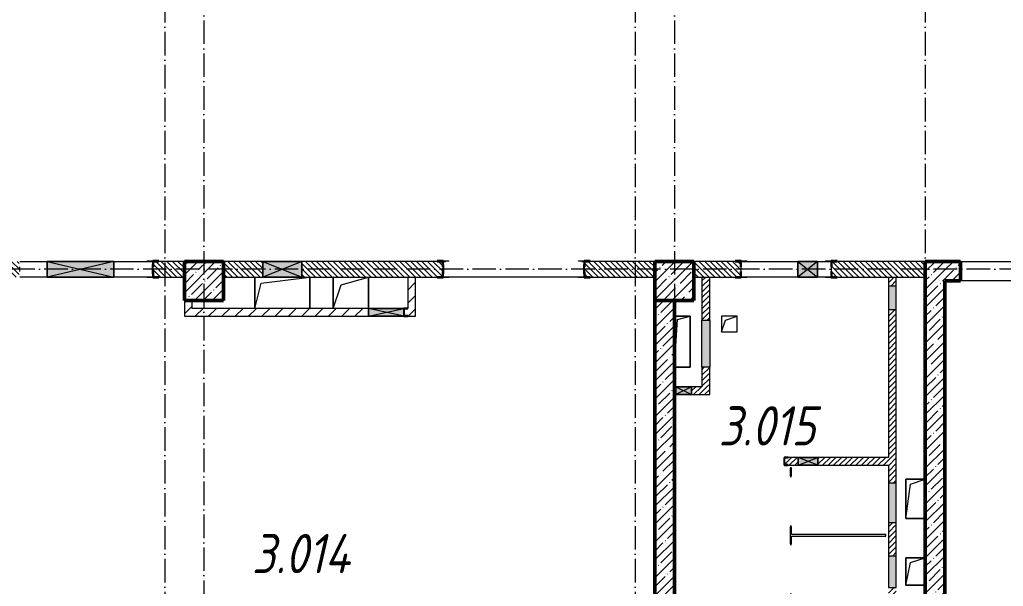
# Model space of a CAD drawing. Header units: millimetres. Extents: x -213536 to 1564669, y -45299 to 942238.
# Drawn here: x 197579 to 210124, y 518052 to 525279 of the extents above; entities that cross this region are included whole.
import ezdxf

# ---------------------------------------------------------------- set-up
doc = ezdxf.new("R2010")
doc.units = ezdxf.units.MM
doc.linetypes.add('50_200_ШТРИХ_1Т_ш5_п1_п1_', pattern=[700, 500, -100, 0, -100])
for name, color, linetype, lineweight in [('A-DETL-GENF-OTLN', 7, 'Continuous', 9), ('A-DOOR-OPNG-MCUT', 7, 'Continuous', 35), ('A-FLOR-____-OTLN', 7, 'Continuous', 9), ('A-GENM-____-MCUT', 7, 'Continuous', 25), ('A-GENM-____-OTLN', 7, 'Continuous', 9), ('A-GENM-____-OTLN-1', 7, 'Continuous', 25), ('A-GLAZ-____-OTLN', 7, 'Continuous', 9), ('A-WALL-____-MCUT', 7, 'Continuous', 13), ('A-WALL-____-MCUT-2', 7, 'Continuous', 50), ('A-WALL-____-OTLN', 7, 'Continuous', 9), ('A-WALL-____-PATT-1', 7, 'Continuous', 9), ('A-WALL-FNSH-MCUT-1', 7, 'Continuous', 9), ('I-WALL-____-OTLN', 7, 'Continuous', 9), ('S-COLS-____-MCUT', 7, 'Continuous', 50), ('S-COLS-____-OTLN', 7, 'Continuous', 9), ('S-GRID-____-OTLN-1', 7, '50_200_ШТРИХ_1Т_ш5_п1_п1_', 9), ('Марки помещений', 7, 'Continuous', 9)]:
    doc.layers.add(name, color=color, linetype=linetype, lineweight=lineweight)
doc.layers.add('A-DOOR-____-OTLN-1', color=7, linetype='Continuous', lineweight=9, true_color=0xffffff)
doc.styles.add('ISOCPEUR_I_2', font='isocpeui.ttf', dxfattribs={"width": 0.85, "height": 2.3})
pattern_1 = [(45, (142429.06, 459015.94), (-114.04925, 114.04925), []), (45, (142543.1, 459015.94), (-114.04925, 114.04925), [201.612, -40.322, 3.353, -36.97])]
pattern_2 = [(45, (142429.057, 459015.94), (-35.35534, 35.35534), [])]
pattern_3 = [(45, (142429.06, 459015.94), (-84.85281, 84.85281), [])]
pattern_4 = [(135, (142429.057, 459015.94), (-35.35534, -35.35534), [])]

# ---------------------------------------------------------------- blocks, each defined once
blk = doc.blocks.new('BSC_Колонна _Прямоугольная - 500х500-V21-АР1_План отверстий 3 этажа в осях 1-64_Ю-ЯЯ')
at = {"layer": 'S-COLS-____-OTLN'}
h = blk.add_hatch(dxfattribs=at)
h.set_pattern_fill('FP_28', color=256, style=0, pattern_type=2)
h.set_pattern_definition([(45, (-63500, -62931.04), (-114.04925, 114.04925), []), (45, (-63385.95, -62931.04), (-114.04925, 114.04925), [201.613, -40.323, 3.353, -36.97])])
h.paths.add_polyline_path([(-250, -250), (250, -250), (250, 250), (-250, 250)], flags=0)
at = {"layer": 'S-COLS-____-MCUT'}
for p, q in [((250, 250), (-250, 250)), ((-250, 250), (-250, -250)), ((250, -250), (250, 250)), ((-250, -250), (250, -250))]:
    blk.add_line(p, q, dxfattribs=at)
blk = doc.blocks.new('BSC_Колонна _Прямоугольная - 500х500-V63-АР1_План отверстий 3 этажа в осях 1-64_Ю-ЯЯ')
at = {"layer": 'S-COLS-____-OTLN'}
h = blk.add_hatch(dxfattribs=at)
h.set_pattern_fill('FP_71', color=256, style=0, pattern_type=2)
h.set_pattern_definition([(45, (-57500, -62931.04), (-114.04925, 114.04925), []), (45, (-57385.95, -62931.04), (-114.04925, 114.04925), [201.613, -40.323, 3.353, -36.97])])
h.paths.add_polyline_path([(-250, -250), (250, -250), (250, 250), (-250, 250)], flags=0)
at = {"layer": 'S-COLS-____-MCUT'}
for p, q in [((250, 250), (-250, 250)), ((-250, 250), (-250, -250)), ((250, -250), (250, 250)), ((-250, -250), (250, -250))]:
    blk.add_line(p, q, dxfattribs=at)
blk = doc.blocks.new('DOR_ДУ_распашная__1Ст_Прямоугольная_ШЕР - Вн_650х2100h_Кабинки С_у-18405741-АР1_План отверстий 3 этажа в осях 1-64_Ю-ЯЯ')
at = {"layer": 'A-DOOR-OPNG-MCUT'}
for p, q in [((-325, -10), (-325, 10)), ((325, 10), (325, -10))]:
    blk.add_line(p, q, dxfattribs=at)
blk = doc.blocks.new('154_Стойка_СКБ_Уголок - СМ-2180_200-28268025-АР1_План отверстий 3 этажа в осях 1-64_Ю-ЯЯ')
at = {"layer": 'A-GENM-____-MCUT'}
for p, q in [((125, 156), (125, 81)), ((200, 156), (125, 156)), ((131, 81), (131, 150)), ((131, 150), (200, 150)), ((200, 150), (200, 156)), ((125, 81), (131, 81)), ((131, 19), (125, 19)), ((125, 19), (125, -56)), ((131, -50), (131, 19)), ((125, -56), (200, -56)), ((200, -50), (131, -50)), ((200, -56), (200, -50))]:
    blk.add_line(p, q, dxfattribs=at)
blk = doc.blocks.new('Стойка_Влож_Уголок_Опорный - Уголок-28213941-АР1_План отверстий 3 этажа в осях 1-64_Ю-ЯЯ')
at = {"layer": 'A-GENM-____-OTLN'}
for p, q in [((-212, -6), (-212, 0)), ((0, 0), (0, -6)), ((-212, -75), (-212, -6)), ((-212, -6), (-206, -6)), ((-212, -75), (-206, -75)), ((-6, -6), (0, -6)), ((-6, -75), (0, -75)), ((0, -6), (0, -75))]:
    blk.add_line(p, q, dxfattribs=at)
blk = doc.blocks.new('154_Стойка_СКБ_Уголок - СМ-2480_200-28346303-АР1_План отверстий 3 этажа в осях 1-64_Ю-ЯЯ')
at = {"layer": 'A-GENM-____-MCUT'}
for p, q in [((125, 156), (125, 81)), ((200, 156), (125, 156)), ((131, 81), (131, 150)), ((131, 150), (200, 150)), ((200, 150), (200, 156)), ((125, 81), (131, 81)), ((131, 19), (125, 19)), ((125, 19), (125, -56)), ((131, -50), (131, 19)), ((125, -56), (200, -56)), ((200, -50), (131, -50)), ((200, -56), (200, -50))]:
    blk.add_line(p, q, dxfattribs=at)
blk = doc.blocks.new('Стойка_Влож_Полоса боковая - Полоса-V164-АР1_План отверстий 3 этажа в осях 1-64_Ю-ЯЯ')
at = {"layer": 'A-GENM-____-OTLN'}
for p, q in [((-5, 60), (0, 60)), ((-5, -60), (-5, 60)), ((0, 31), (0, -31)), ((0, -60), (-5, -60))]:
    blk.add_line(p, q, dxfattribs=at)
blk = doc.blocks.new('154_Фахверк_СКБ_Швеллер - Тип_100_3960-28331862-АР1_План отверстий 3 этажа в осях 1-64_Ю-ЯЯ')
at = {"layer": 'A-GENM-____-MCUT'}
for p, q in [((175, 50), (125, 50)), ((125, 50), (125, -50)), ((128, 47), (175, 47)), ((128, -47), (128, 47)), ((175, 47), (175, 50)), ((125, -50), (175, -50)), ((175, -47), (128, -47)), ((175, -50), (175, -47))]:
    blk.add_line(p, q, dxfattribs=at)
blk = doc.blocks.new('AR_Отверстие Ниша - Лючок-32402909-АР1_План отверстий 3 этажа в осях 1-64_Ю-ЯЯ')
at = {"layer": 'A-GLAZ-____-OTLN'}
blk.add_hatch(color=256, dxfattribs=at).paths.add_polyline_path([(150, -50), (150, 50), (-150, 50), (-150, -50)], flags=0)
for p, q in [((150, 50), (-150, 50)), ((-150, 50), (-150, -50)), ((150, -50), (150, 50)), ((-150, -50), (150, -50))]:
    blk.add_line(p, q, dxfattribs=at)
blk = doc.blocks.new('AR_Отверстие Ниша - Лючок-32402882-АР1_План отверстий 3 этажа в осях 1-64_Ю-ЯЯ')
at = {"layer": 'A-GLAZ-____-OTLN'}
blk.add_hatch(color=256, dxfattribs=at).paths.add_polyline_path([(250, -50), (250, 50), (-250, 50), (-250, -50)], flags=0)
for p, q in [((250, 50), (-250, 50)), ((-250, 50), (-250, -50)), ((250, -50), (250, 50)), ((-250, -50), (250, -50))]:
    blk.add_line(p, q, dxfattribs=at)
blk = doc.blocks.new('AR_Отверстие Ниша - Лючок-32402858-АР1_План отверстий 3 этажа в осях 1-64_Ю-ЯЯ')
at = {"layer": 'A-GLAZ-____-OTLN'}
blk.add_hatch(color=256, dxfattribs=at).paths.add_polyline_path([(200, -50), (200, 50), (-200, 50), (-200, -50)], flags=0)
for p, q in [((200, 50), (-200, 50)), ((-200, 50), (-200, -50)), ((200, -50), (200, 50)), ((-200, -50), (200, -50))]:
    blk.add_line(p, q, dxfattribs=at)
blk = doc.blocks.new('AR_Отверстие Ниша - Лючок-32403432-АР1_План отверстий 3 этажа в осях 1-64_Ю-ЯЯ')
at = {"layer": 'A-GLAZ-____-OTLN'}
blk.add_hatch(color=256, dxfattribs=at).paths.add_polyline_path([(300, 50), (-300, 50), (-300, -50), (300, -50)], flags=0)
for p, q in [((-300, 50), (300, 50)), ((-300, -50), (-300, 50)), ((300, 50), (300, -50)), ((300, -50), (-300, -50))]:
    blk.add_line(p, q, dxfattribs=at)
blk = doc.blocks.new('AR_Отверстие прямоугольное _в стене_ - AR_Отверстие прямоугольное _в стене__ВК-32403462-АР1_План отверстий 3 этажа в осях 1-64_Ю-ЯЯ')
at = {"layer": 'A-GLAZ-____-OTLN'}
blk.add_hatch(color=256, dxfattribs=at).paths.add_polyline_path([(-100, -50), (100, -50), (100, 50), (-100, 50)], flags=0)
at = {"layer": 'A-DETL-GENF-OTLN'}
for p, q in [((-100, -50), (-100, 50)), ((-100, 50), (100, 50)), ((100, 50), (-100, -50)), ((-100, 50), (100, -50)), ((100, 50), (-100, 50)), ((-100, 50), (-100, -50)), ((100, 50), (100, -50)), ((100, -50), (100, 50)), ((100, -50), (-100, -50)), ((-100, -50), (100, -50))]:
    blk.add_line(p, q, dxfattribs=at)
blk = doc.blocks.new('AR_Отверстие прямоугольное _в плите_ - AR_Отверстие прямоугольное _в плите_-30459243-АР1_План отверстий 3 этажа в осях 1-64_Ю-ЯЯ')
at = {"layer": 'A-GENM-____-OTLN'}
for p, q in [((125, 175), (-125, 175)), ((-125, 175), (-125, -175)), ((-63, 112), (125, 175)), ((-125, -175), (-63, 112)), ((-125, -175), (125, -175))]:
    blk.add_line(p, q, dxfattribs=at)
blk = doc.blocks.new('AR_Отверстие прямоугольное _в плите_ - AR_Отверстие прямоугольное _в плите_-30459207-АР1_План отверстий 3 этажа в осях 1-64_Ю-ЯЯ')
at = {"layer": 'A-GENM-____-OTLN'}
for p, q in [((100, 100), (-100, 100)), ((-100, 100), (-100, -100)), ((-100, -100), (-50, 50)), ((-50, 50), (100, 100)), ((100, -100), (100, 100)), ((-100, -100), (100, -100))]:
    blk.add_line(p, q, dxfattribs=at)
blk = doc.blocks.new('AR_Отверстие прямоугольное _в плите_ - AR_Отверстие прямоугольное _в плите_-30459229-АР1_План отверстий 3 этажа в осях 1-64_Ю-ЯЯ')
at = {"layer": 'A-GENM-____-OTLN'}
for p, q in [((125, 250), (-125, 250)), ((-125, 250), (-125, -250)), ((-125, -250), (-63, 188)), ((-63, 188), (125, 250)), ((-125, -250), (125, -250))]:
    blk.add_line(p, q, dxfattribs=at)
blk = doc.blocks.new('AR_Отверстие прямоугольное _в плите_ - AR_Отверстие прямоугольное _в плите_-30459250-АР1_План отверстий 3 этажа в осях 1-64_Ю-ЯЯ')
at = {"layer": 'A-GENM-____-OTLN'}
for p, q in [((100, 325), (-100, 325)), ((-100, -325), (-60, 285)), ((-60, 285), (100, 325)), ((100, -325), (100, 325)), ((-100, -325), (100, -325))]:
    blk.add_line(p, q, dxfattribs=at)
blk = doc.blocks.new('AR_Отверстие прямоугольное _в плите_ - AR_Отверстие прямоугольное _в плите_-V188-АР1_План отверстий 3 этажа в осях 1-64_Ю-ЯЯ')
at = {"layer": 'A-GENM-____-OTLN'}
for p, q in [((-350, 200), (-350, -200)), ((-270, 120), (350, 200)), ((350, -200), (350, 200)), ((-350, -200), (-270, 120))]:
    blk.add_line(p, q, dxfattribs=at)
blk = doc.blocks.new('AR_Отверстие прямоугольное _в плите_ - AR_Отверстие прямоугольное _в плите_-30552855-АР1_План отверстий 3 этажа в осях 1-64_Ю-ЯЯ')
at = {"layer": 'A-GENM-____-OTLN'}
for p, q in [((-225, 200), (-225, -200)), ((-125, 100), (225, 200)), ((225, -200), (225, 200)), ((-225, -200), (-125, 100))]:
    blk.add_line(p, q, dxfattribs=at)
blk = doc.blocks.new('AR_Отверстие прямоугольное _в стене__БезПР - AR_Отверстие прямоугольное _в стене__БезПР-36899195-АР1_План отверстий 3 этажа в осях 1-64_Ю-ЯЯ')
at = {"layer": 'A-GLAZ-____-OTLN'}
blk.add_hatch(color=256, dxfattribs=at).paths.add_polyline_path([(-250, -100), (250, -100), (250, 100), (-250, 100)], flags=0)
at = {"layer": 'A-DETL-GENF-OTLN'}
for p, q in [((-250, -100), (-250, 100)), ((-250, 100), (250, 100)), ((250, 100), (-250, -100)), ((-250, 100), (250, -100)), ((250, 100), (-250, 100)), ((-250, 100), (-250, -100)), ((250, 100), (250, -100)), ((250, -100), (250, 100)), ((250, -100), (-250, -100)), ((-250, -100), (250, -100))]:
    blk.add_line(p, q, dxfattribs=at)
at = {"layer": 'A-GLAZ-____-OTLN'}
blk.add_line((250, 100), (-250, 100), dxfattribs=at)
blk = doc.blocks.new('AR_Отверстие прямоугольное _в стене__БезПР - AR_Отверстие прямоугольное _в стене__БезПР-36428202-АР1_План отверстий 3 этажа в осях 1-64_Ю-ЯЯ')
at = {"layer": 'A-GLAZ-____-OTLN'}
blk.add_hatch(color=256, dxfattribs=at).paths.add_polyline_path([(125, 50), (-125, 50), (-125, -50), (125, -50)], flags=0)
at = {"layer": 'A-DETL-GENF-OTLN'}
for p, q in [((-125, -50), (-125, 50)), ((-125, 50), (125, 50)), ((125, 50), (-125, -50)), ((-125, 50), (125, -50)), ((125, 50), (-125, 50)), ((-125, 50), (-125, -50)), ((125, 50), (125, -50)), ((125, -50), (125, 50)), ((125, -50), (-125, -50)), ((-125, -50), (125, -50))]:
    blk.add_line(p, q, dxfattribs=at)
blk = doc.blocks.new('AR_Отверстие прямоугольное _в стене_ - AR_Отверстие прямоугольное _в стене__ОВ-36928954-АР1_План отверстий 3 этажа в осях 1-64_Ю-ЯЯ')
at = {"layer": 'A-GLAZ-____-OTLN'}
blk.add_hatch(color=256, dxfattribs=at).paths.add_polyline_path([(-225, 50), (-225, -50), (225, -50), (225, 50)], flags=0)
at = {"layer": 'A-DETL-GENF-OTLN'}
for p, q in [((-225, 50), (225, 50)), ((225, 50), (-225, -50)), ((-225, 50), (225, -50)), ((225, 50), (-225, 50)), ((225, 50), (225, -50)), ((225, -50), (225, 50)), ((225, -50), (-225, -50)), ((-225, -50), (225, -50))]:
    blk.add_line(p, q, dxfattribs=at)
blk = doc.blocks.new('AR_Отверстие прямоугольное _в стене_ - AR_Отверстие прямоугольное _в стене__ОВ-36927705-АР1_План отверстий 3 этажа в осях 1-64_Ю-ЯЯ')
at = {"layer": 'A-GLAZ-____-OTLN'}
blk.add_hatch(color=256, dxfattribs=at).paths.add_polyline_path([(425, -100), (425, 100), (-425, 100), (-425, -100)], flags=0)
at = {"layer": 'A-DETL-GENF-OTLN'}
for p, q in [((-425, -100), (-425, 100)), ((-425, 100), (425, 100)), ((425, 100), (-425, -100)), ((-425, 100), (425, -100)), ((425, 100), (-425, 100)), ((-425, 100), (-425, -100)), ((425, 100), (425, -100)), ((425, -100), (425, 100)), ((425, -100), (-425, -100)), ((-425, -100), (425, -100))]:
    blk.add_line(p, q, dxfattribs=at)
blk = doc.blocks.new('AR_Отверстие прямоугольное _в стене__БезПР - AR_Отверстие прямоугольное _в стене__БезПР-36427681-АР1_План отверстий 3 этажа в осях 1-64_Ю-ЯЯ')
at = {"layer": 'A-GLAZ-____-OTLN'}
blk.add_hatch(color=256, dxfattribs=at).paths.add_polyline_path([(125, -100), (125, 100), (-125, 100), (-125, -100)], flags=0)
at = {"layer": 'A-DETL-GENF-OTLN'}
for p, q in [((-125, -100), (-125, 100)), ((-125, 100), (125, 100)), ((125, 100), (-125, -100)), ((-125, 100), (125, -100)), ((125, 100), (-125, 100)), ((-125, 100), (-125, -100)), ((125, 100), (125, -100)), ((125, -100), (125, 100)), ((125, -100), (-125, -100)), ((-125, -100), (125, -100))]:
    blk.add_line(p, q, dxfattribs=at)
at = {"layer": 'A-GLAZ-____-OTLN'}
blk.add_line((125, 100), (-125, 100), dxfattribs=at)
blk = doc.blocks.new('154_Фахверк_СКБ_Швеллер - Тип_100_3960_зеркало-36793856-АР1_План отверстий 3 этажа в осях 1-64_Ю-ЯЯ')
at = {"layer": 'A-GENM-____-MCUT'}
for p, q in [((175, 50), (125, 50)), ((125, 50), (125, -50)), ((128, 47), (175, 47)), ((128, -47), (128, 47)), ((175, 47), (175, 50)), ((125, -50), (175, -50)), ((175, -47), (128, -47)), ((175, -50), (175, -47))]:
    blk.add_line(p, q, dxfattribs=at)

msp = doc.modelspace()

# ---------------------------------------------------------------- hatches: boundary and pattern name
at = {"layer": 'A-WALL-____-PATT-1'}
h = msp.add_hatch(dxfattribs=at)
h.set_pattern_fill('FP_9', color=256, style=0, pattern_type=2)
h.set_pattern_definition(pattern_4)
h.paths.add_polyline_path([(199285.1, 521997), (199679.1, 521997), (199679.1, 522197), (199285.1, 522197), (199285.1, 522128), (199279.1, 522128), (199279.1, 522066), (199285.1, 522066), (199285.1, 522037)], flags=0)
h.paths.add_polyline_path([(197206.4, 521997), (197573.1, 521997), (197573.1, 522066), (197579.1, 522066), (197579.1, 522128), (197573.1, 522128), (197573.1, 522197), (197179.1, 522197), (197179.1, 521997)], flags=0)
h = msp.add_hatch(dxfattribs=at)
h.set_pattern_fill('FP_9', color=256, style=0, pattern_type=2)
h.set_pattern_definition(pattern_4)
h.paths.add_polyline_path([(204785.1, 521997), (205679.1, 521997), (205679.1, 522197), (204785.1, 522197), (204785.1, 522128), (204779.1, 522128), (204779.1, 522066), (204785.1, 522066), (204785.1, 521998.3)], flags=0)
h.paths.add_polyline_path([(200179.1, 521997), (200679.1, 521997), (200679.1, 522197), (200179.1, 522197)], flags=0)
h.paths.add_polyline_path([(202973.1, 521997), (202973.1, 522066), (202979.1, 522066), (202979.1, 522128), (202973.1, 522128), (202973.1, 522197), (201179.1, 522197), (201179.1, 521997), (202904.1, 521997)], flags=0)
h = msp.add_hatch(dxfattribs=at)
h.set_pattern_fill('FP_9', color=256, style=0, pattern_type=2)
h.set_pattern_definition(pattern_4)
h.paths.add_polyline_path([(209129.1, 521997), (209129.1, 522197), (207935.1, 522197), (207935.1, 522128), (207929.1, 522128), (207929.1, 522066), (207935.1, 522066), (207935.1, 521997), (208135.1, 521997)], flags=0)
h.paths.add_polyline_path([(206179.1, 521997), (206773.1, 521997), (206773.1, 522066), (206779.1, 522066), (206779.1, 522128), (206773.1, 522128), (206773.1, 522197), (206179.1, 522197)], flags=0)
h = msp.add_hatch(dxfattribs=at)
h.set_pattern_fill('FP_12', color=256, style=0, pattern_type=2)
h.set_pattern_definition(pattern_1)
h.paths.add_polyline_path([(209129.1, 514697), (209379.1, 514697), (209379.1, 522197), (209129.1, 522197), (209129.1, 516239.4)], flags=0)
h = msp.add_hatch(dxfattribs=at)
h.set_pattern_fill('FP_12', color=256, style=0, pattern_type=2)
h.set_pattern_definition(pattern_1)
h.paths.add_polyline_path([(211679.1, 521947), (211679.1, 522197), (211179.1, 522197), (211179.1, 521947)], flags=0)
h.paths.add_polyline_path([(209579.1, 521947), (209578.7, 522197), (209379.1, 522197), (209379.1, 521947), (209578.7, 521947)], flags=0)
h = msp.add_hatch(dxfattribs=at)
h.set_pattern_fill('FP_7', color=256, style=0, pattern_type=2)
h.set_pattern_definition(pattern_3)
h.paths.add_polyline_path([(202529.1, 521597), (202629.1, 521597), (202629.1, 521997), (202529.1, 521997)], flags=0)
h = msp.add_hatch(dxfattribs=at)
h.set_pattern_fill('FP_8', color=256, style=0, pattern_type=2)
h.set_pattern_definition(pattern_2)
h.paths.add_polyline_path([(206279.1, 520597), (206379.1, 520597), (206379.1, 520847), (206279.1, 520847)], flags=0)
h.paths.add_polyline_path([(206379.1, 521447), (206379.1, 521997), (206279.1, 521997), (206279.1, 521447)], flags=0)
h = msp.add_hatch(dxfattribs=at)
h.set_pattern_fill('FP_8', color=256, style=0, pattern_type=2)
h.set_pattern_definition(pattern_2)
h.paths.add_polyline_path([(208659.1, 514447), (208759.1, 514447), (208759.1, 514547), (208659.1, 514547)], flags=0)
h.paths.add_polyline_path([(208751.3, 514847), (208759.1, 514847), (208759.1, 516997), (208756.1, 516997), (208756.1, 517044), (208662.1, 517044), (208662.1, 516997), (208659.1, 516997), (208659.1, 514847)], flags=0)
h.paths.add_polyline_path([(208756.1, 517047), (208759.1, 517047), (208759.1, 518037), (208659.1, 518037), (208659.1, 517047), (208708.6, 517047)], flags=0)
h.paths.add_polyline_path([(208681.6, 518437), (208759.1, 518437), (208759.1, 518867), (208659.1, 518867), (208659.1, 518437)], flags=0)
h.paths.add_polyline_path([(208759.1, 519367), (208759.1, 521582), (208659.1, 521582), (208659.1, 519367), (208663.5, 519367)], flags=0)
h.paths.add_polyline_path([(208759.1, 521882), (208759.1, 521997), (208659.1, 521997), (208659.1, 521882), (208754.3, 521882)], flags=0)
h = msp.add_hatch(dxfattribs=at)
h.set_pattern_fill('FP_7', color=256, style=0, pattern_type=2)
h.set_pattern_definition(pattern_3)
h.paths.add_polyline_path([(199779.1, 521597), (199779.1, 521697), (199679.1, 521697), (199679.1, 521597)], flags=0)
h = msp.add_hatch(dxfattribs=at)
h.set_pattern_fill('FP_12', color=256, style=0, pattern_type=2)
h.set_pattern_definition(pattern_1)
h.paths.add_polyline_path([(205929.1, 514697), (205929.1, 521697), (205679.1, 521697), (205679.1, 514697)], flags=0)
h = msp.add_hatch(dxfattribs=at)
h.set_pattern_fill('FP_7', color=256, style=0, pattern_type=2)
h.set_pattern_definition(pattern_3)
h.paths.add_polyline_path([(202029.1, 521497), (202029.1, 521597), (199679.1, 521597), (199679.1, 521497), (200741.4, 521497)], flags=0)
h.paths.add_polyline_path([(202629.1, 521497), (202629.1, 521597), (202529.1, 521597), (202529.1, 521594), (202482.1, 521594), (202482.1, 521500), (202529.1, 521500), (202529.1, 521497)], flags=0)
h = msp.add_hatch(dxfattribs=at)
h.set_pattern_fill('FP_8', color=256, style=0, pattern_type=2)
h.set_pattern_definition(pattern_2)
h.paths.add_polyline_path([(206379.1, 520497), (206379.1, 520597), (206149.1, 520597), (206149.1, 520497)], flags=0)
h.paths.add_polyline_path([(205929.1, 520497), (205949.1, 520497), (205949.1, 520597), (205929.1, 520597)], flags=0)
h = msp.add_hatch(dxfattribs=at)
h.set_pattern_fill('FP_8', color=256, style=0, pattern_type=2)
h.set_pattern_definition(pattern_2)
h.paths.add_polyline_path([(207379.1, 519597), (207509.1, 519597), (207509.1, 519697), (207379.1, 519697), (207379.1, 519694), (207332.1, 519694), (207332.1, 519600), (207379.1, 519600)], flags=0)
h.paths.add_polyline_path([(207759.1, 519597), (208659.1, 519597), (208659.1, 519697), (207759.1, 519697)], flags=0)

# ---------------------------------------------------------------- linework, layer by layer
at = {"layer": 'A-FLOR-____-OTLN'}
for p, q in [((200579.1, 521597), (200579.1, 521997)), ((201279.1, 521997), (201279.1, 521597)), ((201579.1, 521597), (201579.1, 521997)), ((202029.1, 521997), (202029.1, 521597)), ((205929.1, 521497), (206129.1, 521497)), ((206129.1, 521497), (206129.1, 520847)), ((206129.1, 520847), (205929.1, 520847)), ((208879.1, 519417), (209129.1, 519417)), ((208879.1, 518917), (208879.1, 519417)), ((209129.1, 518917), (208879.1, 518917)), ((208879.1, 518417), (209129.1, 518417)), ((208879.1, 518067), (208879.1, 518417)), ((209129.1, 518067), (208879.1, 518067))]:
    msp.add_line(p, q, dxfattribs=at)
at = {"layer": 'A-WALL-____-MCUT'}
for p, q in [((197579.1, 522066), (197579.1, 522128)), ((199679.1, 522197), (199354.1, 522197)), ((200679.1, 522197), (200179.1, 522197)), ((202904.1, 522197), (201179.1, 522197)), ((205679.1, 522197), (204854.1, 522197)), ((206704.1, 522197), (206179.1, 522197)), ((206779.1, 522066), (206779.1, 522128)), ((207929.1, 522128), (207929.1, 522066)), ((209129.1, 522197), (208004.1, 522197)), ((209129.1, 521997), (209129.1, 522197)), ((199354.1, 521997), (199679.1, 521997)), ((200179.1, 521997), (200679.1, 521997)), ((201179.1, 521997), (202904.1, 521997)), ((204854.1, 521997), (205679.1, 521997)), ((206179.1, 521997), (206704.1, 521997)), ((208004.1, 521997), (209129.1, 521997))]:
    msp.add_line(p, q, dxfattribs=at)
at = {"layer": 'A-WALL-____-MCUT-2'}
for p, q in [((209579.1, 522197), (209129.1, 522197)), ((209129.1, 522197), (209129.1, 514697)), ((209579.1, 521947), (209579.1, 522197)), ((209379.1, 514697), (209379.1, 521947)), ((209379.1, 521947), (209579.1, 521947)), ((205679.1, 521697), (205679.1, 514697)), ((205929.1, 514697), (205929.1, 521697))]:
    msp.add_line(p, q, dxfattribs=at)
at = {"layer": 'A-WALL-____-OTLN'}
for p, q in [((209579.1, 522197), (211179.1, 522197)), ((211179.1, 521947), (209579.1, 521947))]:
    msp.add_line(p, q, dxfattribs=at)
at = {"layer": 'A-WALL-FNSH-MCUT-1'}
for p, q in [((202529.1, 521997), (202529.1, 521597)), ((202629.1, 521497), (202629.1, 521997)), ((206279.1, 521997), (206279.1, 521447)), ((206379.1, 521447), (206379.1, 521997)), ((208659.1, 521997), (208659.1, 521882)), ((208759.1, 521882), (208759.1, 521997)), ((199679.1, 521697), (199679.1, 521497)), ((199779.1, 521597), (199779.1, 521697)), ((202029.1, 521597), (199779.1, 521597)), ((208659.1, 521582), (208659.1, 519697)), ((208759.1, 519367), (208759.1, 521582)), ((199679.1, 521497), (202029.1, 521497)), ((202529.1, 521497), (202629.1, 521497)), ((206279.1, 520847), (206279.1, 520597)), ((206379.1, 520497), (206379.1, 520847)), ((205949.1, 520597), (205929.1, 520597)), ((205929.1, 520597), (205929.1, 520497)), ((205929.1, 520497), (205949.1, 520497)), ((206279.1, 520597), (206149.1, 520597)), ((206149.1, 520497), (206379.1, 520497)), ((207509.1, 519697), (207379.1, 519697)), ((208659.1, 519697), (207759.1, 519697)), ((207379.1, 519597), (207509.1, 519597)), ((207424.1, 519562), (207404.1, 519562)), ((207404.1, 519562), (207404.1, 519462)), ((207424.1, 519462), (207424.1, 519562)), ((207759.1, 519597), (208659.1, 519597)), ((208659.1, 519597), (208659.1, 519367)), ((208659.1, 518867), (208659.1, 518437)), ((208759.1, 518437), (208759.1, 518867)), ((207404.1, 518812), (207404.1, 518592)), ((207424.1, 518712), (207424.1, 518812)), ((208624.1, 518712), (207424.1, 518712)), ((207424.1, 518692), (208624.1, 518692)), ((207424.1, 518592), (207424.1, 518692)), ((208624.1, 518692), (208624.1, 518712))]:
    msp.add_line(p, q, dxfattribs=at)
at = {"layer": 'I-WALL-____-OTLN'}
for p, q in [((197579.1, 522197), (197929.1, 522197)), ((198779.1, 522197), (199279.1, 522197)), ((202979.1, 522197), (203009.1, 522197)), ((204749.1, 522197), (204779.1, 522197)), ((206779.1, 522197), (207504.1, 522197)), ((207754.1, 522197), (207929.1, 522197)), ((197929.1, 521997), (197579.1, 521997)), ((199279.1, 521997), (198779.1, 521997)), ((204779.1, 521997), (202979.1, 521997)), ((207504.1, 521997), (206779.1, 521997)), ((207929.1, 521997), (207754.1, 521997))]:
    msp.add_line(p, q, dxfattribs=at)
at = {"layer": 'S-GRID-____-OTLN-1', "color": 251, "ltscale": 0.6, "true_color": 0x636466}
for p, q in [((199429.1, 549908.8), (199429.1, 511907.5)), ((205429.1, 549908.8), (205429.1, 511907.5)), ((209129.1, 549908.8), (209129.1, 511907.5)), ((199929.1, 549635.4), (199929.1, 512055.5)), ((205929.1, 549635.4), (205929.1, 512050.5)), ((246503.5, 522097), (137760.3, 522097))]:
    msp.add_line(p, q, dxfattribs=at)

# ---------------------------------------------------------------- block references
at = {"layer": 'A-DOOR-____-OTLN-1', "rotation": 270}
for p in [(207414.1, 519137), (207414.1, 518267)]:
    msp.add_blockref('DOR_ДУ_распашная__1Ст_Прямоугольная_ШЕР - Вн_650х2100h_Кабинки С_у-18405741-АР1_План отверстий 3 этажа в осях 1-64_Ю-ЯЯ', p, dxfattribs=at)
at = {"layer": 'A-GENM-____-OTLN'}
for name, p, rotation in [('Стойка_Влож_Уголок_Опорный - Уголок-28213941-АР1_План отверстий 3 этажа в осях 1-64_Ю-ЯЯ', (199279.1, 521991), 269.9999999999996), ('Стойка_Влож_Уголок_Опорный - Уголок-28213941-АР1_План отверстий 3 этажа в осях 1-64_Ю-ЯЯ', (202979.1, 522203), 89.99999999999962), ('Стойка_Влож_Полоса боковая - Полоса-V164-АР1_План отверстий 3 этажа в осях 1-64_Ю-ЯЯ', (202979.1, 522097), 180), ('Стойка_Влож_Уголок_Опорный - Уголок-28213941-АР1_План отверстий 3 этажа в осях 1-64_Ю-ЯЯ', (204779.1, 521991), 269.9999999999996), ('Стойка_Влож_Уголок_Опорный - Уголок-28213941-АР1_План отверстий 3 этажа в осях 1-64_Ю-ЯЯ', (206779.1, 522203), 89.99999999999955), ('Стойка_Влож_Уголок_Опорный - Уголок-28213941-АР1_План отверстий 3 этажа в осях 1-64_Ю-ЯЯ', (207929.1, 521991), 269.9999999999995)]:
    msp.add_blockref(name, p, dxfattribs=dict(at, rotation=rotation))
for name, p in [('Стойка_Влож_Полоса боковая - Полоса-V164-АР1_План отверстий 3 этажа в осях 1-64_Ю-ЯЯ', (199279.1, 522097)), ('Стойка_Влож_Полоса боковая - Полоса-V164-АР1_План отверстий 3 этажа в осях 1-64_Ю-ЯЯ', (204779.1, 522097)), ('AR_Отверстие прямоугольное _в плите_ - AR_Отверстие прямоугольное _в плите_-V188-АР1_План отверстий 3 этажа в осях 1-64_Ю-ЯЯ', (200929.1, 521797)), ('AR_Отверстие прямоугольное _в плите_ - AR_Отверстие прямоугольное _в плите_-30552855-АР1_План отверстий 3 этажа в осях 1-64_Ю-ЯЯ', (201804.1, 521797)), ('AR_Отверстие прямоугольное _в плите_ - AR_Отверстие прямоугольное _в плите_-30459250-АР1_План отверстий 3 этажа в осях 1-64_Ю-ЯЯ', (206029.1, 521172)), ('AR_Отверстие прямоугольное _в плите_ - AR_Отверстие прямоугольное _в плите_-30459207-АР1_План отверстий 3 этажа в осях 1-64_Ю-ЯЯ', (206629.1, 521397)), ('AR_Отверстие прямоугольное _в плите_ - AR_Отверстие прямоугольное _в плите_-30459229-АР1_План отверстий 3 этажа в осях 1-64_Ю-ЯЯ', (209004.1, 519167)), ('AR_Отверстие прямоугольное _в плите_ - AR_Отверстие прямоугольное _в плите_-30459243-АР1_План отверстий 3 этажа в осях 1-64_Ю-ЯЯ', (209004.1, 518242))]:
    msp.add_blockref(name, p, dxfattribs=at)
at = {"layer": 'A-GENM-____-OTLN-1'}
for name, p in [('154_Стойка_СКБ_Уголок - СМ-2480_200-28346303-АР1_План отверстий 3 этажа в осях 1-64_Ю-ЯЯ', (199154.1, 522047)), ('154_Стойка_СКБ_Уголок - СМ-2480_200-28346303-АР1_План отверстий 3 этажа в осях 1-64_Ю-ЯЯ', (204654.1, 522047)), ('154_Стойка_СКБ_Уголок - СМ-2180_200-28268025-АР1_План отверстий 3 этажа в осях 1-64_Ю-ЯЯ', (207804.1, 522047)), ('154_Фахверк_СКБ_Швеллер - Тип_100_3960_зеркало-36793856-АР1_План отверстий 3 этажа в осях 1-64_Ю-ЯЯ', (202354.1, 521547)), ('154_Фахверк_СКБ_Швеллер - Тип_100_3960-28331862-АР1_План отверстий 3 этажа в осях 1-64_Ю-ЯЯ', (207204.1, 519647))]:
    msp.add_blockref(name, p, dxfattribs=at)
at = {"layer": 'A-GENM-____-OTLN-1', "rotation": 180}
for name, p in [('154_Стойка_СКБ_Уголок - СМ-2480_200-28346303-АР1_План отверстий 3 этажа в осях 1-64_Ю-ЯЯ', (203104.1, 522147)), ('154_Стойка_СКБ_Уголок - СМ-2180_200-28268025-АР1_План отверстий 3 этажа в осях 1-64_Ю-ЯЯ', (206904.1, 522147))]:
    msp.add_blockref(name, p, dxfattribs=at)
at = {"layer": 'A-GLAZ-____-OTLN'}
for name, p in [('AR_Отверстие прямоугольное _в стене_ - AR_Отверстие прямоугольное _в стене__ОВ-36927705-АР1_План отверстий 3 этажа в осях 1-64_Ю-ЯЯ', (198354.1, 522097)), ('AR_Отверстие прямоугольное _в стене__БезПР - AR_Отверстие прямоугольное _в стене__БезПР-36899195-АР1_План отверстий 3 этажа в осях 1-64_Ю-ЯЯ', (200929.1, 522097)), ('AR_Отверстие прямоугольное _в стене__БезПР - AR_Отверстие прямоугольное _в стене__БезПР-36427681-АР1_План отверстий 3 этажа в осях 1-64_Ю-ЯЯ', (207629.1, 522097)), ('AR_Отверстие прямоугольное _в стене_ - AR_Отверстие прямоугольное _в стене__ВК-32403462-АР1_План отверстий 3 этажа в осях 1-64_Ю-ЯЯ', (206049.1, 520547))]:
    msp.add_blockref(name, p, dxfattribs=at)
for name, p, rotation in [('AR_Отверстие Ниша - Лючок-32402909-АР1_План отверстий 3 этажа в осях 1-64_Ю-ЯЯ', (208709.1, 521732), 270.0000000000001), ('AR_Отверстие прямоугольное _в стене_ - AR_Отверстие прямоугольное _в стене__ОВ-36928954-АР1_План отверстий 3 этажа в осях 1-64_Ю-ЯЯ', (202254.1, 521547), 180), ('AR_Отверстие Ниша - Лючок-32403432-АР1_План отверстий 3 этажа в осях 1-64_Ю-ЯЯ', (206329.1, 521147), 270), ('AR_Отверстие прямоугольное _в стене__БезПР - AR_Отверстие прямоугольное _в стене__БезПР-36428202-АР1_План отверстий 3 этажа в осях 1-64_Ю-ЯЯ', (207634.1, 519647), 180), ('AR_Отверстие Ниша - Лючок-32402882-АР1_План отверстий 3 этажа в осях 1-64_Ю-ЯЯ', (208709.1, 519117), 270.0000000000001), ('AR_Отверстие Ниша - Лючок-32402858-АР1_План отверстий 3 этажа в осях 1-64_Ю-ЯЯ', (208709.1, 518237), 270.0000000000001)]:
    msp.add_blockref(name, p, dxfattribs=dict(at, rotation=rotation))
at = {"layer": 'S-COLS-____-OTLN'}
for name, p in [('BSC_Колонна _Прямоугольная - 500х500-V63-АР1_План отверстий 3 этажа в осях 1-64_Ю-ЯЯ', (199929.1, 521947)), ('BSC_Колонна _Прямоугольная - 500х500-V21-АР1_План отверстий 3 этажа в осях 1-64_Ю-ЯЯ', (205929.1, 521947))]:
    msp.add_blockref(name, p, dxfattribs=at)

# ---------------------------------------------------------------- texts
at = {"layer": 'Марки помещений', "char_height": 500, "attachment_point": 1, "style": 'ISOCPEUR_I_2'}
for s, insert, width in [('3.015', (206492.5, 520349.1), 737.552), ('3.014', (200541, 518719.7), 769.62)]:
    msp.add_mtext(s, dxfattribs=dict(at, insert=insert, width=width))

doc.saveas('drawing.dxf')
